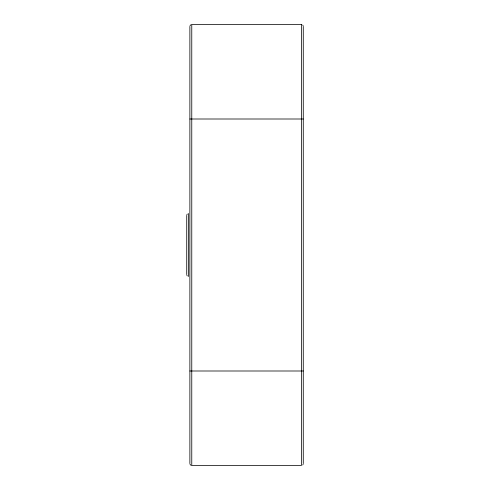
<?xml version="1.0" encoding="UTF-8"?>
<svg xmlns="http://www.w3.org/2000/svg" width="490" height="490" viewBox="0 0 490 490"><rect width="100%" height="100%" fill="white"/><g stroke="black" fill="none" stroke-linecap="round" stroke-linejoin="round"><path stroke-width="0.73" d="M190.01 25.688L191.069 24.629M186.855 214.694L187.278 214.057M302.722 464.955L303.145 464.312M189.881 119.003L303.267 119.003M189.881 370.997L303.267 370.997M191.069 465.371L190.01 464.312M302.722 25.045L303.145 25.688M186.855 275.307L187.278 275.95M303.273 26.387L303.273 463.613M189.875 26.387L189.875 463.613M188.613 213.499L188.613 276.501M186.727 215.392L186.727 274.608M301.387 24.5L191.768 24.5L191.768 465.5L301.387 465.5L301.387 24.5"/></g></svg>
